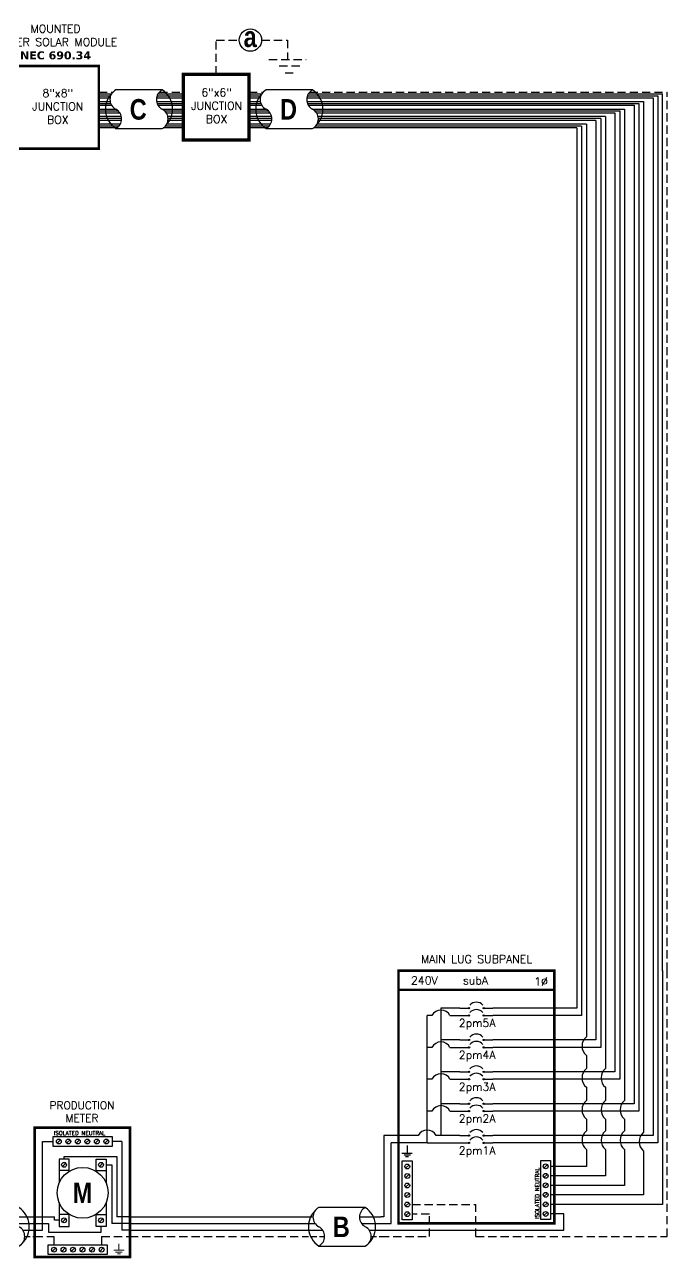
# Model space of a CAD drawing. Header units: feet. Extents: x 14492 to 15290, y 15288 to 15877.
# Drawn here: x 14996 to 15290, y 15312 to 15875 of the extents above; entities that cross this region are included whole.
import ezdxf

# ---------------------------------------------------------------- set-up
doc = ezdxf.new("R2010")
doc.units = ezdxf.units.FT
doc.header["$MEASUREMENT"] = 0
doc.linetypes.add('HIDDEN', pattern=[0.375, 0.25, -0.125])
for name, color, linetype in [('ONE LINE BLOCKS', 7, 'Continuous'), ('TABLES', 7, 'Continuous'), ('TEXT', 7, 'Continuous'), ('Z - TITLEBLOCK TXT', 7, 'Continuous')]:
    doc.layers.add(name, color=color, linetype=linetype)
doc.styles.add('ONE LINE TXT', font='techb___.ttf')
doc.styles.get("Standard").update_dxf_attribs({"font": 'simplex.shx'})

# ---------------------------------------------------------------- blocks, each defined once
blk = doc.blocks.new('5microSub')
at = {"layer": 'ONE LINE BLOCKS', "linetype": 'Continuous'}
h = blk.add_hatch(color=1, dxfattribs=at)
h.dxf.hatch_style = 1
edge = h.paths.add_edge_path()
edge.add_arc((40.28, 104.41), 0.291, 0, 360)
h = blk.add_hatch(color=1, dxfattribs=at)
h.dxf.hatch_style = 1
edge = h.paths.add_edge_path()
edge.add_arc((46.96, 104.41), 0.291, 0, 360)
h = blk.add_hatch(color=1, dxfattribs=at)
h.dxf.hatch_style = 1
edge = h.paths.add_edge_path()
edge.add_arc((40.28, 101.03), 0.291, 0, 360)
h = blk.add_hatch(color=1, dxfattribs=at)
h.dxf.hatch_style = 1
edge = h.paths.add_edge_path()
edge.add_arc((46.96, 101.03), 0.291, 0, 360)
h = blk.add_hatch(color=1, dxfattribs=at)
h.dxf.hatch_style = 1
edge = h.paths.add_edge_path()
edge.add_arc((40.28, 89.85), 0.291, 0, 360)
h = blk.add_hatch(color=1, dxfattribs=at)
h.dxf.hatch_style = 1
edge = h.paths.add_edge_path()
edge.add_arc((40.28, 86.47), 0.291, 0, 360)
h = blk.add_hatch(color=1, dxfattribs=at)
h.dxf.hatch_style = 1
edge = h.paths.add_edge_path()
edge.add_arc((46.96, 89.85), 0.291, 0, 360)
h = blk.add_hatch(color=1, dxfattribs=at)
h.dxf.hatch_style = 1
edge = h.paths.add_edge_path()
edge.add_arc((46.96, 86.47), 0.291, 0, 360)
h = blk.add_hatch(color=1, dxfattribs=at)
h.dxf.hatch_style = 1
edge = h.paths.add_edge_path()
edge.add_arc((40.28, 75.29), 0.291, 0, 360)
h = blk.add_hatch(color=1, dxfattribs=at)
h.dxf.hatch_style = 1
edge = h.paths.add_edge_path()
edge.add_arc((46.96, 75.29), 0.291, 0, 360)
h = blk.add_hatch(color=1, dxfattribs=at)
h.dxf.hatch_style = 1
edge = h.paths.add_edge_path()
edge.add_arc((40.28, 71.91), 0.291, 0, 360)
h = blk.add_hatch(color=1, dxfattribs=at)
h.dxf.hatch_style = 1
edge = h.paths.add_edge_path()
edge.add_arc((46.96, 71.91), 0.291, 0, 360)
h = blk.add_hatch(color=1, dxfattribs=at)
h.dxf.hatch_style = 1
edge = h.paths.add_edge_path()
edge.add_arc((40.28, 60.73), 0.291, 0, 360)
h = blk.add_hatch(color=1, dxfattribs=at)
h.dxf.hatch_style = 1
edge = h.paths.add_edge_path()
edge.add_arc((40.28, 57.35), 0.291, 0, 360)
h = blk.add_hatch(color=1, dxfattribs=at)
h.dxf.hatch_style = 1
edge = h.paths.add_edge_path()
edge.add_arc((46.96, 60.73), 0.291, 0, 360)
h = blk.add_hatch(color=1, dxfattribs=at)
h.dxf.hatch_style = 1
edge = h.paths.add_edge_path()
edge.add_arc((46.96, 57.35), 0.291, 0, 360)
h = blk.add_hatch(color=1, dxfattribs=at)
h.dxf.hatch_style = 1
edge = h.paths.add_edge_path()
edge.add_arc((40.28, 46.17), 0.291, 0, 360)
h = blk.add_hatch(color=1, dxfattribs=at)
h.dxf.hatch_style = 1
edge = h.paths.add_edge_path()
edge.add_arc((46.96, 46.17), 0.291, 0, 360)
h = blk.add_hatch(color=1, dxfattribs=at)
h.dxf.hatch_style = 1
edge = h.paths.add_edge_path()
edge.add_arc((40.28, 42.79), 0.291, 0, 360)
h = blk.add_hatch(color=1, dxfattribs=at)
h.dxf.hatch_style = 1
edge = h.paths.add_edge_path()
edge.add_arc((46.96, 42.79), 0.291, 0, 360)
at = {"color": 7, "linetype": 'Continuous'}
for p, q in [((89.54, 121.54), (89.54, 104.41)), ((98.24, 121.54), (98.24, 89.85)), ((106.94, 121.54), (106.94, 75.29)), ((115.64, 121.54), (115.64, 60.73)), ((124.34, 121.54), (124.34, 46.17)), ((36.09, 104.41), (27.43, 104.41)), ((27.43, 104.41), (27.43, 89.85)), ((89.54, 104.41), (51.15, 104.41)), ((36.09, 89.85), (27.43, 89.85)), ((27.43, 89.85), (27.43, 75.29)), ((98.24, 89.85), (51.15, 89.85)), ((36.09, 75.29), (27.43, 75.29)), ((27.43, 75.29), (27.43, 60.73)), ((106.94, 75.29), (51.15, 75.29)), ((36.09, 60.73), (27.43, 60.73)), ((27.43, 60.73), (27.43, 46.17)), ((115.64, 60.73), (51.15, 60.73)), ((17.02, 46.17), (1.34, 46.17)), ((1.34, 46.17), (1.34, 9)), ((36.09, 46.17), (25.26, 46.17)), ((124.34, 46.17), (51.15, 46.17)), ((1.34, 9), (0, 9))]:
    blk.add_line(p, q, dxfattribs=at)
at = {"color": 10, "linetype": 'Continuous'}
for p, q in [((91.71, 121.54), (91.71, 101.03)), ((100.41, 121.54), (100.41, 86.47)), ((109.11, 121.54), (109.11, 71.91)), ((117.81, 121.54), (117.81, 57.35)), ((126.51, 121.54), (126.51, 42.79)), ((21.14, 86.47), (21.14, 101.03)), ((23.31, 101.03), (21.14, 101.03)), ((31.55, 101.03), (36.09, 101.03)), ((91.71, 101.03), (51.15, 101.03)), ((21.14, 71.91), (21.14, 86.47)), ((23.31, 86.47), (21.14, 86.47)), ((31.55, 86.47), (36.09, 86.47)), ((100.41, 86.47), (51.15, 86.47)), ((21.14, 57.35), (21.14, 71.91)), ((23.31, 71.91), (21.14, 71.91)), ((31.55, 71.91), (36.09, 71.91)), ((109.11, 71.91), (51.15, 71.91)), ((21.14, 42.79), (21.14, 57.35)), ((23.31, 57.35), (21.14, 57.35)), ((31.55, 57.35), (36.09, 57.35)), ((117.81, 57.35), (51.15, 57.35)), ((21.14, 42.79), (4.63, 42.79)), ((4.63, 6), (4.63, 42.79)), ((21.14, 42.79), (36.09, 42.79)), ((126.51, 42.79), (51.15, 42.79)), ((0, 6), (4.63, 6))]:
    blk.add_line(p, q, dxfattribs=at)
at = {"color": 253, "linetype": 'Continuous'}
for p, q in [((93.89, 121.54), (93.89, 91.34)), ((102.59, 121.54), (102.59, 76.78)), ((111.29, 121.54), (111.29, 62.22)), ((119.99, 121.54), (119.99, 47.66)), ((128.69, 121.54), (128.69, 14.71)), ((93.89, 82.78), (93.89, 76.78)), ((93.89, 68.22), (93.89, 62.22)), ((102.59, 68.22), (102.59, 62.22)), ((93.89, 53.66), (93.89, 48.33)), ((102.59, 53.66), (102.59, 48.33)), ((111.29, 53.66), (111.29, 48.33)), ((93.89, 39.78), (93.89, 32.11)), ((102.59, 39.78), (102.59, 27.76)), ((111.29, 39.78), (111.29, 23.41)), ((119.99, 39.1), (119.99, 19.06)), ((93.89, 32.11), (77.54, 32.11)), ((102.59, 27.76), (77.54, 27.76)), ((111.29, 23.41), (77.54, 23.41)), ((119.99, 19.06), (77.54, 19.06)), ((128.69, 14.71), (77.54, 14.71)), ((83.55, 10.36), (77.54, 10.36)), ((83.55, 3), (83.55, 10.36)), ((0, 3), (83.55, 3))]:
    blk.add_line(p, q, dxfattribs=at)
at = {"color": 10, "linetype": 'Continuous'}
for centre in [(27.43, 98.87), (27.43, 84.31), (27.43, 69.75), (27.43, 55.19)]:
    blk.add_arc(centre, 4.65, 27.6639, 152.3361, dxfattribs=at)
at = {"color": 253, "linetype": 'Continuous'}
for centre in [(97.46, 87.06), (97.46, 72.5), (106.16, 72.5), (97.46, 57.94), (106.16, 57.94), (114.87, 57.94), (97.46, 44.05), (106.16, 44.05), (114.87, 44.05), (123.57, 43.38)]:
    blk.add_arc(centre, 5.58, 129.9215, 230.0785, dxfattribs=at)
at = {"color": 7, "linetype": 'Continuous'}
blk.add_arc((21.14, 44.01), 4.65, 27.6639, 152.3361, dxfattribs=at)
at = {"layer": 'ONE LINE BLOCKS', "lineweight": 50}
blk.add_line((8.04, 112.83), (79.2, 112.83), dxfattribs=at)
at = {"layer": 'ONE LINE BLOCKS', "lineweight": 50, "const_width": 1.19}
blk.add_lwpolyline([(8.04, 6.01), (8.04, 121.54), (79.2, 121.54), (79.2, 6.01)], close=True, dxfattribs=at)
at = {"layer": 'TEXT', "color": 92, "linetype": 'HIDDEN', "ltscale": 15}
for p, q in [((130.86, 0), (130.86, 121.54)), ((14.31, 14.64), (43.39, 14.64)), ((43.39, 0), (43.39, 14.64)), ((22.14, 10.28), (14.31, 10.28)), ((22.14, 0), (22.14, 10.28)), ((0, 0), (22.14, 0)), ((43.39, 0), (130.86, 0))]:
    blk.add_line(p, q, dxfattribs=at)
at = {"layer": 'TEXT', "color": 92, "linetype": 'HIDDEN', "flags": 128}
for points in [[(11.94, 41.63), (11.94, 38.13)], [(9.6, 38.13), (14.28, 38.13)], [(13.47, 37.26), (10.41, 37.26)], [(12.65, 36.39), (11.22, 36.39)]]:
    blk.add_lwpolyline(points, dxfattribs=at)
at = {"layer": 'Z - TITLEBLOCK TXT', "color": 1, "linetype": 'Continuous'}
for p, q in [((9.77, 7.69), (9.77, 34.63)), ((9.77, 34.63), (14.31, 34.63)), ((14.31, 34.63), (14.31, 7.69)), ((73, 7.76), (73, 34.71)), ((73, 34.71), (77.54, 34.71)), ((77.54, 34.71), (77.54, 7.76)), ((14.31, 7.69), (9.77, 7.69)), ((77.54, 7.76), (73, 7.76))]:
    blk.add_line(p, q, dxfattribs=at)
at = {"layer": 'Z - TITLEBLOCK TXT', "color": 4, "linetype": 'Continuous'}
for p, q in [((12.83, 32.82), (11.25, 31.25)), ((12.83, 28.47), (11.25, 26.9)), ((76.06, 32.9), (74.49, 31.32)), ((76.06, 28.54), (74.49, 26.97)), ((12.83, 24.12), (11.25, 22.55)), ((76.06, 24.19), (74.49, 22.62)), ((12.83, 19.77), (11.25, 18.2)), ((76.06, 19.84), (74.49, 18.27)), ((12.83, 15.42), (11.25, 13.85)), ((76.06, 15.49), (74.49, 13.92)), ((12.83, 11.07), (11.25, 9.5)), ((76.06, 11.14), (74.49, 9.57))]:
    blk.add_line(p, q, dxfattribs=at)
at = {"layer": 'Z - TITLEBLOCK TXT', "color": 1, "linetype": 'Continuous', "flags": 128}
for points in [[(36.09, 104.41), (40.28, 104.41)], [(36.09, 104.41), (40.28, 104.41)], [(46.96, 104.41), (51.15, 104.41)], [(36.09, 101.03), (40.28, 101.03)], [(36.09, 101.03), (40.28, 101.03)], [(46.96, 101.03), (51.15, 101.03)], [(36.09, 89.85), (40.28, 89.85)], [(36.09, 89.85), (40.28, 89.85)], [(36.09, 86.47), (40.28, 86.47)], [(36.09, 86.47), (40.28, 86.47)], [(46.96, 89.85), (51.15, 89.85)], [(46.96, 86.47), (51.15, 86.47)], [(36.09, 75.29), (40.28, 75.29)], [(36.09, 75.29), (40.28, 75.29)], [(46.96, 75.29), (51.15, 75.29)], [(36.09, 71.91), (40.28, 71.91)], [(36.09, 71.91), (40.28, 71.91)], [(46.96, 71.91), (51.15, 71.91)], [(36.09, 60.73), (40.28, 60.73)], [(36.09, 60.73), (40.28, 60.73)], [(36.09, 57.35), (40.28, 57.35)], [(36.09, 57.35), (40.28, 57.35)], [(46.96, 60.73), (51.15, 60.73)], [(46.96, 57.35), (51.15, 57.35)], [(36.09, 46.17), (40.28, 46.17)], [(36.09, 46.17), (40.28, 46.17)], [(46.96, 46.17), (51.15, 46.17)], [(36.09, 42.79), (40.28, 42.79)], [(36.09, 42.79), (40.28, 42.79)], [(46.96, 42.79), (51.15, 42.79)]]:
    blk.add_lwpolyline(points, dxfattribs=at)
at = {"layer": 'Z - TITLEBLOCK TXT', "color": 1, "linetype": 'Continuous'}
for centre in [(40.28, 104.41), (46.96, 104.41), (40.28, 101.03), (46.96, 101.03), (40.28, 89.85), (40.28, 86.47), (46.96, 89.85), (46.96, 86.47), (40.28, 75.29), (46.96, 75.29), (40.28, 71.91), (46.96, 71.91), (40.28, 60.73), (40.28, 57.35), (46.96, 60.73), (46.96, 57.35), (40.28, 46.17), (46.96, 46.17), (40.28, 42.79), (46.96, 42.79)]:
    blk.add_circle(centre, 0.291, dxfattribs=at)
at = {"layer": 'Z - TITLEBLOCK TXT', "color": 4, "linetype": 'Continuous'}
for centre in [(12.04, 32.04), (12.04, 27.69), (75.27, 32.11), (75.27, 27.76), (12.04, 23.34), (75.27, 23.41), (12.04, 18.99), (75.27, 19.06), (12.04, 14.64), (12.04, 10.28), (75.27, 14.71), (75.27, 10.36)]:
    blk.add_circle(centre, 1.11, dxfattribs=at)
at = {"layer": 'Z - TITLEBLOCK TXT', "color": 1, "linetype": 'Continuous'}
for centre in [(43.62, 103.21), (43.62, 99.83), (43.62, 88.65), (43.62, 85.27), (43.62, 74.09), (43.62, 70.71), (43.62, 59.53), (43.62, 56.15), (43.62, 44.97), (43.62, 41.59)]:
    blk.add_arc(centre, 3.93, 40.3392, 139.6608, dxfattribs=at)
at = {"layer": 'TABLES', "color": 1, "linetype": 'Continuous'}
for s, p in [('2pm5A', (35.59, 95.79)), ('2pm4A', (35.59, 81.23)), ('2pm3A', (35.59, 66.67)), ('2pm2A', (35.59, 52.11)), ('2pm1A', (35.59, 37.55))]:
    blk.add_text(s, height=3.658, dxfattribs=at).set_placement(p)
at = {"layer": 'TABLES', "color": 4, "linetype": 'Continuous'}
blk.add_text('ISOLATED NEUTRAL', height=1.8743, rotation=90, dxfattribs=at).set_placement((72.35, 8.12))
at = {"layer": 'TEXT', "color": 1, "attachment_point": 5}
for s, width, gutter_width, insert, char_height in [('MAIN LUG SUBPANEL ', 62.3984, 7.17, (43.71, 126.82), 3.6576), ('240V', 0.1481, 0.75, (19.83, 117.09), 3.658), ('subA', 0.1481, 0.75, (43.21, 117.09), 3.658), ('1∅', 0.1481, 0.75, (73.19, 116.58), 3.658)]:
    blk.add_mtext_dynamic_manual_height_columns(s, width=width, gutter_width=gutter_width, heights=[0], dxfattribs=dict(at, insert=insert, char_height=char_height))
blk = doc.blocks.new('*U14')
at = {"color": 7, "linetype": 'Continuous'}
for p, q in [((-7.14, 13.31), (-28.39, 13.31)), ((-28.39, -4.31), (-7.14, -4.31))]:
    blk.add_line(p, q, dxfattribs=at)
at = {"color": 7}
for p, q in [((-35.53, 9), (-31.05, 9)), ((-9.81, 9), (0, 9))]:
    blk.add_line(p, q, dxfattribs=at)
at = {"color": 10}
for p, q in [((-35.53, 6), (-30.11, 6)), ((-8.87, 6), (0, 6))]:
    blk.add_line(p, q, dxfattribs=at)
at = {"color": 253}
for p, q in [((-35.53, 3), (-26.66, 3)), ((-5.41, 3), (0, 3))]:
    blk.add_line(p, q, dxfattribs=at)
at = {"color": 92, "linetype": 'HIDDEN', "ltscale": 10}
for p, q in [((-4.48, 0), (0, 0)), ((-35.53, 0), (-25.72, 0))]:
    blk.add_line(p, q, dxfattribs=at)
at = {"color": 7, "linetype": 'Continuous'}
for centre, start, end in [((-22.54, 4.5), 133.9732, 236.4265), ((-12.99, 4.5), 313.9732, 56.4265)]:
    blk.add_arc(centre, 10.58, start, end, dxfattribs=at)
at = {"linetype": 'Continuous'}
for centre, start, end in [((-26.08, 8.91), 117.6639, 242.3361), ((-4.83, 8.91), 117.6639, 242.3361), ((-30.7, 0.09), 297.6639, 62.3361), ((-9.45, 0.09), 297.6639, 62.3361)]:
    blk.add_arc(centre, 4.98, start, end, dxfattribs=at)
blk = doc.blocks.new('*U26')
at = {"color": 7}
blk.add_line((-79.14, 9), (0, 9), dxfattribs=at)
at = {"color": 10}
blk.add_line((-79.14, 6), (0, 6), dxfattribs=at)
at = {"color": 253}
blk.add_line((-79.14, 3), (0, 3), dxfattribs=at)
at = {"color": 92, "linetype": 'HIDDEN', "ltscale": 15}
blk.add_line((-79.14, 0), (0, 0), dxfattribs=at)
blk = doc.blocks.new('productionMeter')
at = {"color": 1, "linetype": 'Continuous'}
for p, q in [((-35.13, 41.18), (-35.13, 45.72)), ((-35.13, 45.72), (-8.18, 45.72)), ((-8.18, 45.72), (-8.18, 41.18)), ((-8.18, 41.18), (-35.13, 41.18)), ((-32.38, 35.4), (-32.38, 24.5)), ((-27.84, 35.4), (-32.38, 35.4)), ((-27.84, 29.86), (-27.84, 35.4)), ((-15.47, 29.86), (-15.47, 35.4)), ((-15.47, 35.4), (-10.93, 35.4)), ((-10.93, 35.4), (-10.93, 24.5)), ((-27.84, 30.21), (-32.38, 30.21)), ((-15.47, 30.21), (-10.93, 30.21)), ((-32.38, 15.55), (-32.38, 4.64)), ((-10.93, 15.55), (-10.93, 4.64)), ((-27.84, 10.04), (-32.38, 10.04)), ((-27.84, 4.64), (-27.84, 10.18)), ((-15.47, 4.64), (-15.47, 10.18)), ((-15.47, 10.04), (-10.93, 10.04)), ((-32.38, 4.64), (-27.84, 4.64)), ((-10.93, 4.64), (-15.47, 4.64)), ((-37.32, -8.24), (-37.32, -3.7)), ((-37.32, -3.7), (-10.37, -3.7)), ((-10.37, -3.7), (-10.37, -8.24)), ((-10.37, -8.24), (-37.32, -8.24))]:
    blk.add_line(p, q, dxfattribs=at)
at = {"color": 253, "linetype": 'Continuous'}
for p, q in [((-39.9, 3), (-39.9, 43.45)), ((-39.9, 43.45), (-35.13, 43.45)), ((-3.71, 43.45), (-8.18, 43.45)), ((-3.71, 43.45), (-3.71, 3)), ((-43.61, 3), (-39.9, 3)), ((0, 3), (-3.71, 3))]:
    blk.add_line(p, q, dxfattribs=at)
at = {"color": 4, "linetype": 'Continuous'}
for p, q in [((-31.74, 44.23), (-33.32, 42.66)), ((-27.39, 44.23), (-28.97, 42.66)), ((-23.04, 44.23), (-24.62, 42.66)), ((-18.69, 44.23), (-20.26, 42.66)), ((-14.34, 44.23), (-15.91, 42.66)), ((-9.99, 44.23), (-11.56, 42.66)), ((-29.33, 33.59), (-30.9, 32.02)), ((-12.41, 33.59), (-13.98, 32.02)), ((-29.33, 8.23), (-30.9, 6.66)), ((-12.41, 8.23), (-13.98, 6.66)), ((-33.93, -5.19), (-35.51, -6.76)), ((-29.58, -5.19), (-31.15, -6.76)), ((-25.23, -5.19), (-26.8, -6.76)), ((-20.88, -5.19), (-22.45, -6.76)), ((-16.53, -5.19), (-18.1, -6.76)), ((-12.18, -5.19), (-13.75, -6.76))]:
    blk.add_line(p, q, dxfattribs=at)
at = {"color": 7}
for p, q in [((-30.11, 35.4), (-30.11, 36.59)), ((-30.11, 36.59), (-5.98, 36.59)), ((-5.98, 36.59), (-5.98, 9)), ((-43.61, 9), (-34.54, 9)), ((-34.54, 7.44), (-34.54, 9)), ((-32.38, 7.44), (-34.54, 7.44)), ((0, 9), (-5.98, 9))]:
    blk.add_line(p, q, dxfattribs=at)
at = {"color": 10, "linetype": 'Continuous'}
for p, q in [((-10.93, 32.81), (-8.25, 32.81)), ((-8.25, 32.81), (-8.25, 6)), ((-43.61, 6), (-37.24, 6)), ((-37.24, 6), (-37.24, 2.05)), ((0, 6), (-8.25, 6)), ((-37.24, 2.05), (-13.2, 2.05)), ((-13.2, 2.05), (-13.2, 4.64))]:
    blk.add_line(p, q, dxfattribs=at)
at = {"color": 92, "linetype": 'HIDDEN', "ltscale": 15}
for p, q in [((-43.61, 0), (-34.72, 0)), ((-12.97, 0), (-12.97, -3.7)), ((-12.97, 0), (0, 0)), ((-34.72, 0), (-34.72, -3.7))]:
    blk.add_line(p, q, dxfattribs=at)
at = {"lineweight": 50, "const_width": 1.19}
blk.add_lwpolyline([(-43.61, -9.34), (-43.61, 49.84), (0, 49.84), (0, -9.34)], close=True, dxfattribs=at)
at = {"color": 92, "linetype": 'Continuous', "lineweight": 5, "ltscale": 0.05, "flags": 128}
for points in [[(-5.04, -3.33), (-5.04, -6.18)], [(-2.7, -6.18), (-7.38, -6.18)], [(-6.57, -7.05), (-3.51, -7.05)], [(-5.76, -7.91), (-4.32, -7.91)]]:
    blk.add_lwpolyline(points, dxfattribs=at)
at = {"color": 4, "linetype": 'Continuous'}
for centre in [(-32.53, 43.45), (-28.18, 43.45), (-23.83, 43.45), (-19.48, 43.45), (-15.13, 43.45), (-10.78, 43.45), (-30.11, 32.81), (-13.2, 32.81), (-30.11, 7.44), (-13.2, 7.44), (-34.72, -5.97), (-30.37, -5.97), (-26.02, -5.97), (-21.67, -5.97), (-17.32, -5.97), (-12.97, -5.97)]:
    blk.add_circle(centre, 1.11, dxfattribs=at)
at = {"linetype": 'Continuous'}
blk.add_circle((-21.65, 20.02), 11.62, dxfattribs=at)
at = {"color": 4, "linetype": 'Continuous'}
blk.add_text('ISOLATED NEUTRAL', height=1.8743, dxfattribs=at).set_placement((-34.77, 46.37))
at = {"color": 253, "linetype": 'Continuous', "style": 'ONE LINE TXT'}
blk.add_text('M', height=9.38, dxfattribs=at).set_placement((-26.21, 15.31))
at = {"color": 1, "insert": (-21.93, 57.08), "char_height": 3.5433, "attachment_point": 5}
blk.add_mtext_dynamic_manual_height_columns('PRODUCTION METER', width=1.3203, gutter_width=7.17, heights=[0], dxfattribs=at)
blk = doc.blocks.new('*U19')
at = {"color": 7}
blk.add_blockref('productionMeter', (0, 0), dxfattribs=at)
blk = doc.blocks.new('8x8box')
at = {"lineweight": 50, "const_width": 1.19}
blk.add_lwpolyline([(37.78, 0), (0, 0), (0, 37.78), (37.78, 37.78)], close=True, dxfattribs=at)
at = {"color": 1, "char_height": 3.6576, "attachment_point": 5}
for s, width, insert in [(' \\PMOUNTED \\PUNDER SOLAR MODULE\\P{\\fVerdana|b1|i0|c0|p34;NEC 690.34}', 73.0127, (18.01, 51.7)), ('8"x8"  JUNCTION BOX ', 0.4767, (19.03, 19.26))]:
    blk.add_mtext_dynamic_manual_height_columns(s, width=width, gutter_width=7.17, heights=[0], dxfattribs=dict(at, insert=insert))
blk = doc.blocks.new('6x6box')
at = {"lineweight": 50, "const_width": 1.53}
blk.add_lwpolyline([(30.1, 0), (0, 0), (0, 30.1), (30.1, 30.1)], close=True, dxfattribs=at)
at = {"color": 1, "insert": (15.24, 15.71), "char_height": 3.6576, "width": 0.4767, "attachment_point": 5}
blk.add_mtext('6"x6"  JUNCTION BOX  ', dxfattribs=at)

msp = doc.modelspace()

# ---------------------------------------------------------------- linework, layer by layer
at = {"color": 92, "linetype": 'HIDDEN', "ltscale": 15}
for p, q in [((15029.94, 15844.52), (15036.39, 15844.52)), ((15057.63, 15844.52), (15068.51, 15844.52)), ((15098.61, 15844.52), (15105.06, 15844.52)), ((15126.3, 15844.52), (15289.71, 15844.52)), ((15289.71, 15442.99), (15289.71, 15844.52))]:
    msp.add_line(p, q, dxfattribs=at)
at = {"color": 253, "linetype": 'Continuous'}
for p, q in [((15029.94, 15843.66), (15035.73, 15843.66)), ((15056.98, 15843.66), (15068.51, 15843.66)), ((15098.61, 15843.66), (15104.41, 15843.66)), ((15125.65, 15843.66), (15287.54, 15843.66)), ((15287.54, 15442.99), (15287.54, 15843.66)), ((15029.94, 15840.21), (15035.1, 15840.21)), ((15056.35, 15840.21), (15068.51, 15840.21)), ((15098.61, 15840.21), (15103.77, 15840.21)), ((15125.02, 15840.21), (15278.84, 15840.21)), ((15278.84, 15840.21), (15278.84, 15442.99)), ((15029.94, 15836.77), (15037.54, 15836.77)), ((15040.24, 15833.33), (15029.94, 15833.33)), ((15058.78, 15836.77), (15068.51, 15836.77)), ((15068.51, 15833.33), (15061.49, 15833.33)), ((15098.61, 15836.77), (15106.21, 15836.77)), ((15108.92, 15833.33), (15098.61, 15833.33)), ((15127.45, 15836.77), (15270.14, 15836.77)), ((15261.44, 15833.33), (15130.16, 15833.33)), ((15261.44, 15833.33), (15261.44, 15442.99)), ((15270.14, 15836.77), (15270.14, 15442.99)), ((15039.74, 15829.88), (15029.94, 15829.88)), ((15068.51, 15829.88), (15060.98, 15829.88)), ((15108.41, 15829.88), (15098.61, 15829.88)), ((15252.74, 15829.88), (15129.66, 15829.88)), ((15252.74, 15829.88), (15252.74, 15442.99))]:
    msp.add_line(p, q, dxfattribs=at)
at = {"color": 7, "linetype": 'Continuous'}
for p, q in [((15058.93, 15845.5), (15037.69, 15845.5)), ((15127.61, 15845.5), (15106.36, 15845.5)), ((15274.49, 15838.49), (15274.49, 15442.99)), ((15283.19, 15841.93), (15283.19, 15442.99)), ((15257.09, 15831.61), (15257.09, 15442.99)), ((15265.79, 15835.05), (15265.79, 15442.99)), ((15037.69, 15827.87), (15058.93, 15827.87)), ((15106.36, 15827.87), (15127.61, 15827.87)), ((15248.39, 15828.16), (15248.39, 15442.99))]:
    msp.add_line(p, q, dxfattribs=at)
at = {"color": 10, "linetype": 'Continuous'}
for p, q in [((15029.94, 15842.79), (15035.32, 15842.79)), ((15029.94, 15839.35), (15035.34, 15839.35)), ((15056.57, 15842.79), (15068.51, 15842.79)), ((15056.58, 15839.35), (15068.51, 15839.35)), ((15098.61, 15842.79), (15104, 15842.79)), ((15098.61, 15839.35), (15104.01, 15839.35)), ((15125.24, 15842.79), (15285.36, 15842.79)), ((15125.25, 15839.35), (15276.66, 15839.35)), ((15276.66, 15839.35), (15276.66, 15442.99)), ((15285.36, 15842.79), (15285.36, 15442.99)), ((15029.94, 15835.91), (15038.78, 15835.91)), ((15040.35, 15832.47), (15029.94, 15832.47)), ((15060.03, 15835.91), (15068.51, 15835.91)), ((15068.51, 15832.47), (15061.6, 15832.47)), ((15098.61, 15835.91), (15107.46, 15835.91)), ((15109.02, 15832.47), (15098.61, 15832.47)), ((15128.7, 15835.91), (15267.96, 15835.91)), ((15259.26, 15832.47), (15130.27, 15832.47)), ((15259.26, 15832.47), (15259.26, 15442.99)), ((15267.96, 15835.91), (15267.96, 15442.99)), ((15039.14, 15829.02), (15029.94, 15829.02)), ((15068.51, 15829.02), (15060.39, 15829.02)), ((15107.81, 15829.02), (15098.61, 15829.02)), ((15250.56, 15829.02), (15129.06, 15829.02)), ((15250.56, 15829.02), (15250.56, 15442.99))]:
    msp.add_line(p, q, dxfattribs=at)
at = {"linetype": 'Continuous'}
for p, q in [((15029.94, 15841.93), (15035.1, 15841.93)), ((15029.94, 15838.49), (15035.76, 15838.49)), ((15056.34, 15841.93), (15068.51, 15841.93)), ((15057, 15838.49), (15068.51, 15838.49)), ((15098.61, 15841.93), (15103.77, 15841.93)), ((15098.61, 15838.49), (15104.43, 15838.49)), ((15125.01, 15841.93), (15283.19, 15841.93)), ((15125.67, 15838.49), (15274.49, 15838.49)), ((15029.94, 15835.05), (15039.51, 15835.05)), ((15040.31, 15831.61), (15029.94, 15831.61)), ((15060.76, 15835.05), (15068.51, 15835.05)), ((15068.51, 15831.61), (15061.55, 15831.61)), ((15098.61, 15835.05), (15108.19, 15835.05)), ((15108.98, 15831.61), (15098.61, 15831.61)), ((15129.43, 15835.05), (15265.79, 15835.05)), ((15257.09, 15831.61), (15130.22, 15831.61)), ((15038.17, 15828.16), (15029.94, 15828.16)), ((15068.51, 15828.16), (15059.42, 15828.16)), ((15106.85, 15828.16), (15098.61, 15828.16)), ((15248.39, 15828.16), (15128.09, 15828.16))]:
    msp.add_line(p, q, dxfattribs=at)
at = {"color": 7, "linetype": 'Continuous'}
msp.add_circle((15099.21, 15868.29), 5.11, dxfattribs=at)
for centre, start, end in [((15043.54, 15836.69), 133.9732, 236.4265), ((15053.08, 15836.69), 313.9732, 56.4265), ((15112.21, 15836.69), 133.9732, 236.4265), ((15121.76, 15836.69), 313.9732, 56.4265)]:
    msp.add_arc(centre, 10.58, start, end, dxfattribs=at)
at = {"linetype": 'Continuous'}
for centre, start, end in [((15040, 15841.09), 117.6639, 242.3361), ((15061.24, 15841.09), 117.6639, 242.3361), ((15108.67, 15841.09), 117.6639, 242.3361), ((15129.92, 15841.09), 117.6639, 242.3361), ((15035.38, 15832.28), 297.6639, 62.3361), ((15056.62, 15832.28), 297.6639, 62.3361), ((15104.05, 15832.28), 297.6639, 62.3361), ((15125.29, 15832.28), 297.6639, 62.3361)]:
    msp.add_arc(centre, 4.98, start, end, dxfattribs=at)
at = {"layer": 'TEXT', "color": 92, "linetype": 'HIDDEN', "ltscale": 15}
for p, q in [((15083.56, 15852.66), (15083.56, 15868.29)), ((15083.56, 15868.29), (15094.1, 15868.29)), ((15104.32, 15868.29), (15116.19, 15868.29)), ((15116.19, 15868.29), (15116.19, 15859.46))]:
    msp.add_line(p, q, dxfattribs=at)
at = {"layer": 'TEXT', "color": 92, "linetype": 'HIDDEN', "ltscale": 15, "flags": 128}
for points in [[(15107.7, 15859.46), (15124.67, 15859.46)], [(15121.73, 15856.32), (15110.64, 15856.32)], [(15118.79, 15853.18), (15113.58, 15853.18)]]:
    msp.add_lwpolyline(points, dxfattribs=at)

# ---------------------------------------------------------------- block references
at = {"color": 7}
for name, p in [('8x8box', (14992.16, 15818.72)), ('6x6box', (15068.51, 15822.56)), ('5microSub', (15158.85, 15321.46)), ('*U19', (15044.18, 15321.46)), ('*U14', (15000.57, 15321.46)), ('*U26', (15123.32, 15321.46)), ('*U14', (15158.85, 15321.46))]:
    msp.add_blockref(name, p, dxfattribs=at)

# ---------------------------------------------------------------- texts
at = {"color": 1, "linetype": 'Continuous', "char_height": 9.3833, "attachment_point": 1, "style": 'ONE LINE TXT'}
for s, insert in [('{\\W1;\\C256;C}', (15044.06, 15841.32)), ('{\\W1;\\C256;D}', (15112.73, 15841.32)), ('{\\W1;\\C256;B}', (15136.84, 15330.59))]:
    msp.add_mtext_dynamic_manual_height_columns(s, width=0.1385, gutter_width=2.13, heights=[0], dxfattribs=dict(at, insert=insert))
at = {"layer": 'Z - TITLEBLOCK TXT', "color": 1, "linetype": 'Continuous', "insert": (15096.11, 15874.48), "char_height": 9.3833, "attachment_point": 1, "style": 'ONE LINE TXT'}
msp.add_mtext_dynamic_manual_height_columns('{\\W1;\\C256;a}', width=0.1385, gutter_width=2.13, heights=[0], dxfattribs=at)

doc.saveas('drawing.dxf')
